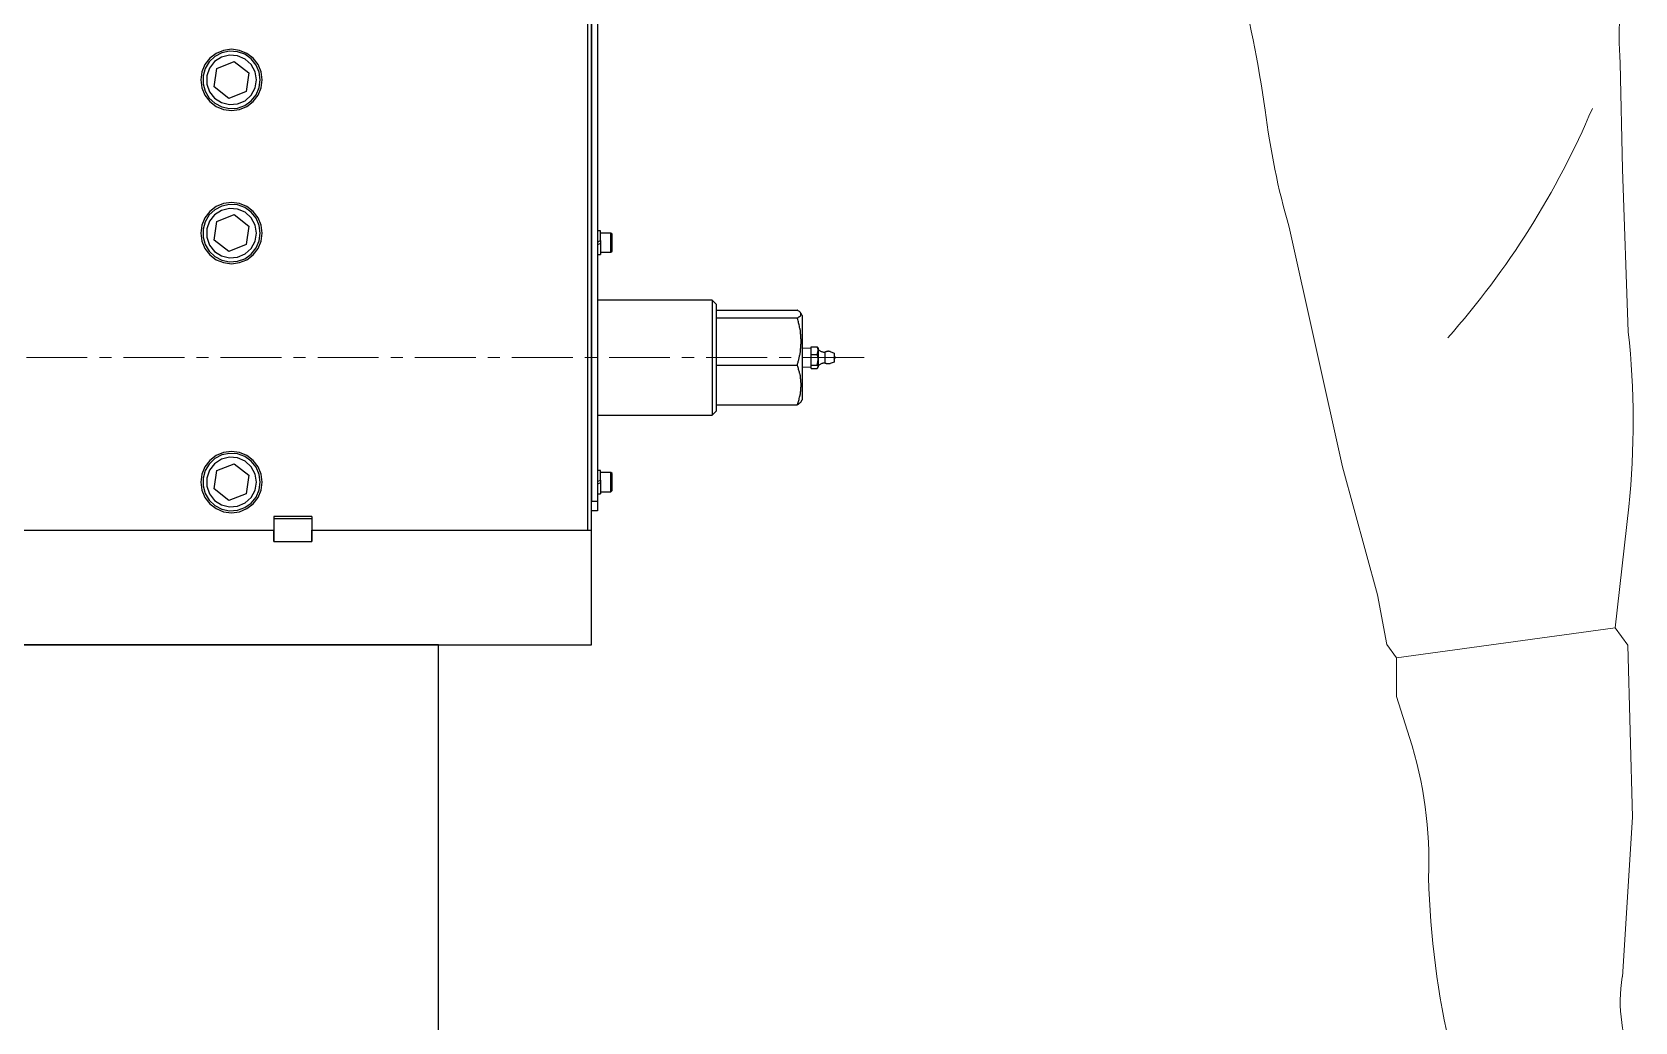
# Model space of a CAD drawing. Header units: millimetres. Extents: x -211 to 45495, y 24 to 52952.
# Drawn here: x 9852 to 10689, y 33772 to 34289 of the extents above; entities that cross this region are included whole.
import ezdxf

# ---------------------------------------------------------------- set-up
doc = ezdxf.new("R2010")
doc.units = ezdxf.units.MM
doc.linetypes.add('CENTER', pattern=[50.7, 31.8, -6.3, 6.3, -6.3])
doc.layers.add('Layer2', color=7, linetype='Continuous')

# ---------------------------------------------------------------- blocks, each defined once
blk = doc.blocks.new('BLKF191')
at = {"layer": 'Layer2', "color": 7, "linetype": 'Continuous', "lineweight": 13}
for p, q in [((10681.96, 34217.68), (10680.8, 34273.08)), ((10685.05, 34132.77), (10681.96, 34217.68)), ((10535.83, 34062.21), (10507.93, 34187.37)), ((10554.04, 33995.5), (10535.83, 34062.21)), ((10678.25, 33978.3), (10685.3, 34041.36)), ((10558.99, 33969.55), (10554.04, 33995.5)), ((10678.25, 33978.3), (10563.99, 33962.5)), ((10684.9, 33969.1), (10678.25, 33978.3)), ((10563.99, 33962.5), (10558.99, 33969.55)), ((10563.99, 33942.39), (10563.99, 33962.5)), ((10687.3, 33879.45), (10684.9, 33969.1)), ((10570.83, 33920.99), (10563.99, 33942.39)), ((10681.96, 33795.93), (10687.3, 33879.45))]:
    blk.add_line(p, q, dxfattribs=at)
for centre, radius, start, end in [((9779.31, 34145.06), 723.57, 8.21449, 14.13126), ((10902.47, 34286.93), 222.11, 169.10082, 183.56958), ((10908.38, 34300.88), 416.23, 187.22764, 195.82376), ((10261.66, 34420.9), 439.5, 318.49362, 337.02894), ((10252.35, 34085.96), 435.26, 354.11215, 6.17039), ((10373.26, 33857.14), 207.64, 357.39723, 17.90682), ((11043.3, 33861.74), 462.8, 181.72454, 193.12273), ((10758.56, 33783.13), 77.69, 170.51885, 205.67491)]:
    blk.add_arc(centre, radius, start, end, dxfattribs=at)
blk = doc.blocks.new('BLKF2389')
at = {"layer": 'Layer2', "color": 3, "linetype": 'Continuous', "lineweight": 25}
for p, q in [((10063.79, 33969.27), (8863.79, 33969.27)), ((10063.79, 33679.27), (10063.79, 33969.27))]:
    blk.add_line(p, q, dxfattribs=at)
blk = doc.blocks.new('BLKF2512')
at = {"layer": 'Layer2', "color": 3, "linetype": 'Continuous', "lineweight": 25}
for p, q in [((10251.57, 34143.74), (10251.23, 34143.99)), ((10251.92, 34143.56), (10251.57, 34143.74)), ((10252.35, 34143.3), (10251.92, 34143.56)), ((10252.69, 34143.05), (10252.35, 34143.3)), ((10252.95, 34142.62), (10252.69, 34143.05)), ((10253.04, 34142.62), (10252.95, 34142.62)), ((10253.04, 34142.53), (10253.04, 34142.62))]:
    blk.add_line(p, q, dxfattribs=at)
blk = doc.blocks.new('BLKF2513')
at = {"layer": 'Layer2', "color": 3, "linetype": 'Continuous', "lineweight": 25}
for p, q in [((10251.66, 34094.82), (10251.23, 34094.65)), ((10252, 34095.08), (10251.66, 34094.82)), ((10252.09, 34095.17), (10252, 34095.08)), ((10252.43, 34095.43), (10252.09, 34095.17)), ((10252.69, 34095.68), (10252.43, 34095.43)), ((10253.04, 34096.03), (10252.69, 34095.68))]:
    blk.add_line(p, q, dxfattribs=at)
blk = doc.blocks.new('BLKF2514')
at = {"layer": 'Layer2', "color": 3, "linetype": 'Continuous', "lineweight": 25}
for p, q in [((10251.14, 34140.12), (10251.57, 34140.29)), ((10251.23, 34139.69), (10251.14, 34140.12)), ((10251.4, 34139.17), (10251.23, 34139.69)), ((10251.57, 34138.57), (10251.4, 34139.17)), ((10251.57, 34140.29), (10251.92, 34140.55)), ((10251.74, 34137.97), (10251.57, 34138.57)), ((10251.83, 34137.45), (10251.74, 34137.97)), ((10252, 34136.85), (10251.83, 34137.45)), ((10251.92, 34140.55), (10252, 34140.64)), ((10252, 34140.64), (10252.09, 34140.64)), ((10252.18, 34136.33), (10252, 34136.85)), ((10252.09, 34140.64), (10252.43, 34140.81)), ((10252.43, 34140.81), (10252.78, 34141.15)), ((10252.78, 34141.15), (10253.04, 34141.41)), ((10253.12, 34142.01), (10253.04, 34142.44)), ((10253.04, 34141.58), (10253.12, 34142.01)), ((10253.04, 34141.41), (10253.04, 34141.58)), ((10252.26, 34135.73), (10252.18, 34136.33)), ((10252.43, 34135.12), (10252.26, 34135.73)), ((10252.52, 34134.52), (10252.43, 34135.12)), ((10252.61, 34134.35), (10252.52, 34134.52)), ((10252.61, 34134), (10252.61, 34134.35)), ((10252.78, 34133.4), (10252.61, 34134)), ((10252.86, 34132.88), (10252.78, 34133.4)), ((10252.95, 34132.28), (10252.86, 34132.88)), ((10252.95, 34131.68), (10252.95, 34132.28)), ((10253.04, 34131.16), (10252.95, 34131.68)), ((10253.12, 34130.56), (10253.04, 34131.16)), ((10253.12, 34129.96), (10253.12, 34130.56)), ((10253.12, 34129.35), (10253.12, 34129.96)), ((10253.21, 34128.84), (10253.12, 34129.35)), ((10253.21, 34128.67), (10253.21, 34128.84)), ((10253.21, 34128.41), (10253.21, 34128.67)), ((10253.21, 34127.98), (10253.21, 34128.41)), ((10252.35, 34119.88), (10252.43, 34120.31)), ((10252.43, 34120.31), (10252.52, 34120.74)), ((10252.52, 34120.74), (10252.61, 34121.17)), ((10252.61, 34121.17), (10252.69, 34121.6)), ((10252.69, 34121.86), (10252.78, 34122.12)), ((10252.69, 34121.6), (10252.69, 34121.86)), ((10252.78, 34122.55), (10252.86, 34122.98)), ((10252.78, 34122.12), (10252.78, 34122.55)), ((10252.86, 34122.98), (10252.95, 34123.41)), ((10252.95, 34123.84), (10253.04, 34124.36)), ((10252.95, 34123.41), (10252.95, 34123.84)), ((10253.04, 34124.79), (10253.12, 34125.22)), ((10253.04, 34124.36), (10253.04, 34124.79)), ((10253.12, 34126.17), (10253.21, 34126.6)), ((10253.12, 34125.65), (10253.12, 34126.17)), ((10253.12, 34125.22), (10253.12, 34125.65)), ((10253.21, 34127.46), (10253.21, 34127.98)), ((10253.21, 34127.03), (10253.21, 34127.46)), ((10253.21, 34126.6), (10253.21, 34127.03)), ((10251.14, 34115.4), (10251.23, 34115.58)), ((10251.23, 34115.58), (10251.31, 34116.01)), ((10251.31, 34116.01), (10251.4, 34116.44)), ((10251.4, 34116.44), (10251.57, 34116.87)), ((10251.57, 34116.87), (10251.66, 34117.3)), ((10251.66, 34117.3), (10251.74, 34117.73)), ((10251.74, 34117.73), (10251.92, 34118.16)), ((10251.92, 34118.16), (10252, 34118.59)), ((10252, 34118.59), (10252.09, 34119.02)), ((10252.09, 34119.02), (10252.18, 34119.45)), ((10252.18, 34119.45), (10252.35, 34119.88))]:
    blk.add_line(p, q, dxfattribs=at)
blk = doc.blocks.new('BLKF2515')
at = {"layer": 'Layer2', "color": 3, "linetype": 'Continuous', "lineweight": 25}
for p, q in [((10251.4, 34114.63), (10251.23, 34115.06)), ((10251.57, 34114.11), (10251.4, 34114.63)), ((10251.74, 34113.68), (10251.57, 34114.11)), ((10251.83, 34113.16), (10251.74, 34113.68)), ((10252, 34112.65), (10251.83, 34113.16)), ((10252.18, 34112.22), (10252, 34112.65)), ((10252.26, 34111.7), (10252.18, 34112.22)), ((10252.43, 34111.18), (10252.26, 34111.7)), ((10252.52, 34110.75), (10252.43, 34111.18)), ((10252.61, 34110.58), (10252.52, 34110.75)), ((10252.61, 34110.24), (10252.61, 34110.58)), ((10252.78, 34109.81), (10252.61, 34110.24)), ((10252.86, 34109.29), (10252.78, 34109.81)), ((10252.95, 34108.77), (10252.86, 34109.29)), ((10252.95, 34108.34), (10252.95, 34108.77)), ((10253.04, 34107.83), (10252.95, 34108.34)), ((10253.12, 34107.4), (10253.04, 34107.83)), ((10253.12, 34106.88), (10253.12, 34107.4)), ((10253.12, 34106.36), (10253.12, 34106.88)), ((10253.21, 34105.93), (10253.12, 34106.36)), ((10253.12, 34103.61), (10253.21, 34104.21)), ((10253.12, 34103.09), (10253.12, 34103.61)), ((10253.21, 34105.76), (10253.21, 34105.93)), ((10253.21, 34105.33), (10253.21, 34105.76)), ((10253.21, 34104.81), (10253.21, 34105.33)), ((10253.21, 34104.21), (10253.21, 34104.81)), ((10251.23, 34094.74), (10251.4, 34095.34)), ((10251.4, 34095.34), (10251.57, 34095.86)), ((10251.57, 34095.86), (10251.74, 34096.37)), ((10251.74, 34096.37), (10251.92, 34096.98)), ((10251.92, 34096.98), (10252.09, 34097.49)), ((10252.09, 34097.49), (10252.18, 34098.01)), ((10252.18, 34098.01), (10252.35, 34098.61)), ((10252.35, 34098.61), (10252.52, 34099.13)), ((10252.52, 34099.13), (10252.61, 34099.64)), ((10252.61, 34099.64), (10252.69, 34100.08)), ((10252.69, 34100.08), (10252.78, 34100.25)), ((10252.78, 34100.25), (10252.86, 34100.76)), ((10252.86, 34100.76), (10252.95, 34101.37)), ((10252.95, 34101.37), (10253.04, 34101.88)), ((10253.04, 34102.49), (10253.12, 34103.09)), ((10253.04, 34101.88), (10253.04, 34102.49)), ((10251.14, 34094.56), (10251.23, 34094.74))]:
    blk.add_line(p, q, dxfattribs=at)
blk = doc.blocks.new('BLKF2602')
at = {"layer": 'Layer2', "color": 3, "linetype": 'Continuous', "lineweight": 25}
for p, q in [((10261.82, 34120.23), (10261.73, 34120.66)), ((10261.91, 34119.8), (10261.82, 34120.23)), ((10261.99, 34119.36), (10261.91, 34119.8)), ((10262.08, 34118.93), (10261.99, 34119.36)), ((10262.08, 34118.16), (10262.08, 34118.93))]:
    blk.add_line(p, q, dxfattribs=at)
blk = doc.blocks.new('BLKF2603')
at = {"layer": 'Layer2', "color": 3, "linetype": 'Continuous', "lineweight": 25}
for p, q in [((10261.82, 34124.45), (10261.65, 34124.88)), ((10261.91, 34124.02), (10261.82, 34124.45)), ((10262.08, 34123.58), (10261.91, 34124.02)), ((10262.08, 34122.98), (10262.08, 34123.58))]:
    blk.add_line(p, q, dxfattribs=at)
blk = doc.blocks.new('BLKF2604')
at = {"layer": 'Layer2', "color": 3, "linetype": 'Continuous', "lineweight": 25}
for p, q in [((10262.59, 34115.4), (10262.34, 34115.23)), ((10262.85, 34115.58), (10262.59, 34115.4)), ((10263.11, 34115.75), (10262.85, 34115.58)), ((10263.37, 34115.92), (10263.11, 34115.75)), ((10263.71, 34116.01), (10263.37, 34115.92)), ((10263.97, 34116.18), (10263.71, 34116.01)), ((10264.32, 34116.26), (10263.97, 34116.18)), ((10264.58, 34116.35), (10264.32, 34116.26)), ((10264.92, 34116.44), (10264.58, 34116.35)), ((10265.26, 34116.44), (10264.92, 34116.44)), ((10265.52, 34116.52), (10265.26, 34116.44))]:
    blk.add_line(p, q, dxfattribs=at)
blk = doc.blocks.new('BLKF2605')
at = {"layer": 'Layer2', "color": 3, "linetype": 'Continuous', "lineweight": 25}
for p, q in [((10262.08, 34123.58), (10262.34, 34123.41)), ((10262.34, 34123.41), (10262.59, 34123.24)), ((10262.59, 34123.24), (10262.85, 34123.07)), ((10262.85, 34123.07), (10263.11, 34122.9)), ((10263.11, 34122.9), (10263.37, 34122.72)), ((10263.37, 34122.72), (10263.71, 34122.55)), ((10263.71, 34122.55), (10263.97, 34122.47)), ((10263.97, 34122.47), (10264.32, 34122.38)), ((10264.32, 34122.38), (10264.58, 34122.29)), ((10264.58, 34122.29), (10264.92, 34122.21)), ((10264.92, 34122.21), (10265.26, 34122.12)), ((10265.26, 34122.12), (10265.52, 34122.12))]:
    blk.add_line(p, q, dxfattribs=at)
blk = doc.blocks.new('BLKF2606')
at = {"layer": 'Layer2', "color": 3, "linetype": 'Continuous', "lineweight": 25}
for p, q in [((10265.95, 34122.29), (10265.78, 34122.21)), ((10266.21, 34122.38), (10265.95, 34122.29)), ((10266.47, 34122.47), (10266.21, 34122.38)), ((10266.64, 34122.55), (10266.47, 34122.47)), ((10266.9, 34122.55), (10266.64, 34122.55)), ((10267.16, 34122.64), (10266.9, 34122.55)), ((10267.42, 34122.64), (10267.16, 34122.64)), ((10267.68, 34122.55), (10267.42, 34122.64)), ((10267.85, 34122.55), (10267.68, 34122.55)), ((10268.11, 34122.47), (10267.85, 34122.55)), ((10268.36, 34122.47), (10268.11, 34122.47))]:
    blk.add_line(p, q, dxfattribs=at)
blk = doc.blocks.new('BLKF2607')
at = {"layer": 'Layer2', "color": 3, "linetype": 'Continuous', "lineweight": 25}
for p, q in [((10265.95, 34116.26), (10265.78, 34116.35)), ((10266.21, 34116.18), (10265.95, 34116.26)), ((10266.47, 34116.09), (10266.21, 34116.18)), ((10266.64, 34116.09), (10266.47, 34116.09)), ((10266.9, 34116.01), (10266.64, 34116.09)), ((10267.16, 34116.01), (10266.9, 34116.01)), ((10267.42, 34116.01), (10267.16, 34116.01)), ((10267.68, 34116.01), (10267.42, 34116.01)), ((10267.85, 34116.09), (10267.68, 34116.01)), ((10268.11, 34116.09), (10267.85, 34116.09)), ((10268.36, 34116.18), (10268.11, 34116.09))]:
    blk.add_line(p, q, dxfattribs=at)
blk = doc.blocks.new('BLKF2608')
at = {"layer": 'Layer2', "color": 3, "linetype": 'Continuous', "lineweight": 25}
for p, q in [((10270.6, 34119.97), (10270.6, 34120.05)), ((10270.69, 34119.88), (10270.6, 34119.97)), ((10270.69, 34119.8), (10270.69, 34119.88)), ((10270.78, 34119.8), (10270.69, 34119.8))]:
    blk.add_line(p, q, dxfattribs=at)
blk = doc.blocks.new('BLKF2609')
at = {"layer": 'Layer2', "color": 3, "linetype": 'Continuous', "lineweight": 25}
for p, q in [((10270.52, 34118.5), (10270.52, 34118.59)), ((10270.52, 34118.59), (10270.6, 34118.59)), ((10270.6, 34118.59), (10270.6, 34118.68)), ((10270.6, 34118.68), (10270.69, 34118.68)), ((10270.69, 34118.68), (10270.69, 34118.76))]:
    blk.add_line(p, q, dxfattribs=at)
blk = doc.blocks.new('BLKF2670')
at = {"layer": 'Layer2', "color": 3, "linetype": 'Continuous', "lineweight": 25}
for p, q in [((9947.16, 34196.52), (9944.14, 34193.77)), ((9950.78, 34198.42), (9947.16, 34196.52)), ((9954.74, 34199.28), (9950.78, 34198.42)), ((9958.87, 34199.02), (9954.74, 34199.28)), ((9962.66, 34197.64), (9958.87, 34199.02)), ((9966.02, 34195.23), (9962.66, 34197.64)), ((9941.99, 34190.24), (9940.96, 34186.36)), ((9944.14, 34193.77), (9941.99, 34190.24)), ((9968.6, 34192.13), (9966.02, 34195.23)), ((9970.24, 34188.34), (9968.6, 34192.13)), ((9970.75, 34184.29), (9970.24, 34188.34)), ((9940.96, 34186.36), (9940.96, 34182.23)), ((9940.96, 34182.23), (9941.99, 34178.35)), ((9968.6, 34176.54), (9970.24, 34180.25)), ((9941.99, 34178.35), (9944.14, 34174.82)), ((9944.14, 34174.82), (9947.16, 34172.07)), ((9947.16, 34172.07), (9950.78, 34170.17)), ((9950.78, 34170.17), (9954.74, 34169.31)), ((9958.87, 34169.57), (9962.66, 34170.95)), ((9962.66, 34170.95), (9966.02, 34173.36)), ((9966.02, 34173.36), (9968.6, 34176.54)), ((9954.74, 34169.31), (9958.87, 34169.57))]:
    blk.add_line(p, q, dxfattribs=at)
blk = doc.blocks.new('BLKF2671')
at = {"layer": 'Layer2', "color": 3, "linetype": 'Continuous', "lineweight": 25}
for p, q in [((9950.6, 34196.18), (9946.99, 34193.85)), ((9954.74, 34197.21), (9950.6, 34196.18)), ((9958.96, 34196.87), (9954.74, 34197.21)), ((9962.92, 34195.15), (9958.96, 34196.87)), ((9944.32, 34190.5), (9942.94, 34186.45)), ((9946.99, 34193.85), (9944.32, 34190.5)), ((9966.02, 34192.3), (9962.92, 34195.15)), ((9968.08, 34188.51), (9966.02, 34192.3)), ((9968.77, 34184.29), (9968.08, 34188.51)), ((9942.94, 34186.45), (9942.94, 34182.14)), ((9942.94, 34182.14), (9944.32, 34178.09)), ((9966.02, 34176.29), (9968.08, 34180.08)), ((9944.32, 34178.09), (9946.99, 34174.74)), ((9946.99, 34174.74), (9950.6, 34172.41)), ((9950.6, 34172.41), (9954.74, 34171.38)), ((9954.74, 34171.38), (9958.96, 34171.72)), ((9958.96, 34171.72), (9962.92, 34173.44)), ((9962.92, 34173.44), (9966.02, 34176.29))]:
    blk.add_line(p, q, dxfattribs=at)
blk = doc.blocks.new('BLKF2676')
at = {"layer": 'Layer2', "color": 3, "linetype": 'Continuous', "lineweight": 25}
for p, q in [((9946.99, 34273.85), (9944.32, 34270.5)), ((9950.6, 34276.18), (9946.99, 34273.85)), ((9954.74, 34277.21), (9950.6, 34276.18)), ((9958.96, 34276.87), (9954.74, 34277.21)), ((9962.92, 34275.15), (9958.96, 34276.87)), ((9966.02, 34272.3), (9962.92, 34275.15)), ((9968.08, 34268.51), (9966.02, 34272.3)), ((9944.32, 34270.5), (9942.94, 34266.45)), ((9942.94, 34266.45), (9942.94, 34262.14)), ((9968.77, 34264.29), (9968.08, 34268.51)), ((9942.94, 34262.14), (9944.32, 34258.09)), ((9944.32, 34258.09), (9946.99, 34254.74)), ((9946.99, 34254.74), (9950.6, 34252.41)), ((9962.92, 34253.44), (9966.02, 34256.29)), ((9966.02, 34256.29), (9968.08, 34260.08)), ((9950.6, 34252.41), (9954.74, 34251.38)), ((9954.74, 34251.38), (9958.96, 34251.72)), ((9958.96, 34251.72), (9962.92, 34253.44))]:
    blk.add_line(p, q, dxfattribs=at)
blk = doc.blocks.new('BLKF2677')
at = {"layer": 'Layer2', "color": 3, "linetype": 'Continuous', "lineweight": 25}
for p, q in [((9954.74, 34279.28), (9950.78, 34278.42)), ((9958.87, 34279.02), (9954.74, 34279.28)), ((9962.66, 34277.64), (9958.87, 34279.02)), ((9944.14, 34273.77), (9941.99, 34270.24)), ((9947.16, 34276.52), (9944.14, 34273.77)), ((9950.78, 34278.42), (9947.16, 34276.52)), ((9966.02, 34275.23), (9962.66, 34277.64)), ((9968.6, 34272.05), (9966.02, 34275.23)), ((9970.24, 34268.34), (9968.6, 34272.05)), ((9941.99, 34270.24), (9940.96, 34266.36)), ((9940.96, 34266.36), (9940.96, 34262.23)), ((9940.96, 34262.23), (9941.99, 34258.35)), ((9970.75, 34264.29), (9970.24, 34268.34)), ((9941.99, 34258.35), (9944.14, 34254.82)), ((9944.14, 34254.82), (9947.16, 34252.07)), ((9966.02, 34253.36), (9968.6, 34256.46)), ((9968.6, 34256.46), (9970.24, 34260.25)), ((9947.16, 34252.07), (9950.78, 34250.17)), ((9950.78, 34250.17), (9954.74, 34249.31)), ((9954.74, 34249.31), (9958.87, 34249.57)), ((9958.87, 34249.57), (9962.66, 34250.95)), ((9962.66, 34250.95), (9966.02, 34253.36))]:
    blk.add_line(p, q, dxfattribs=at)
blk = doc.blocks.new('BLKF2680')
at = {"layer": 'Layer2', "color": 3, "linetype": 'Continuous', "lineweight": 25}
for p, q in [((9944.14, 34063.74), (9941.99, 34060.29)), ((9947.16, 34066.58), (9944.14, 34063.74)), ((9950.78, 34068.47), (9947.16, 34066.58)), ((9954.74, 34069.25), (9950.78, 34068.47)), ((9958.87, 34068.99), (9954.74, 34069.25)), ((9962.66, 34067.61), (9958.87, 34068.99)), ((9966.02, 34065.29), (9962.66, 34067.61)), ((9968.6, 34062.1), (9966.02, 34065.29)), ((9970.24, 34058.31), (9968.6, 34062.1)), ((9941.99, 34060.29), (9940.96, 34056.33)), ((9940.96, 34056.33), (9940.96, 34052.28)), ((9970.75, 34054.26), (9970.24, 34058.31)), ((9940.96, 34052.28), (9941.99, 34048.32)), ((9941.99, 34048.32), (9944.14, 34044.88)), ((9944.14, 34044.88), (9947.16, 34042.03)), ((9966.02, 34043.33), (9968.6, 34046.51)), ((9968.6, 34046.51), (9970.24, 34050.22)), ((9947.16, 34042.03), (9950.78, 34040.14)), ((9950.78, 34040.14), (9954.74, 34039.36)), ((9954.74, 34039.36), (9958.87, 34039.62)), ((9958.87, 34039.62), (9962.66, 34041)), ((9962.66, 34041), (9966.02, 34043.33))]:
    blk.add_line(p, q, dxfattribs=at)
blk = doc.blocks.new('BLKF2681')
at = {"layer": 'Layer2', "color": 3, "linetype": 'Continuous', "lineweight": 25}
for p, q in [((9946.99, 34063.82), (9944.32, 34060.46)), ((9950.6, 34066.23), (9946.99, 34063.82)), ((9954.74, 34067.27), (9950.6, 34066.23)), ((9958.96, 34066.92), (9954.74, 34067.27)), ((9962.92, 34065.2), (9958.96, 34066.92)), ((9966.02, 34062.27), (9962.92, 34065.2)), ((9968.08, 34058.48), (9966.02, 34062.27)), ((9944.32, 34060.46), (9942.94, 34056.42)), ((9942.94, 34056.42), (9942.94, 34052.2)), ((9968.77, 34054.26), (9968.08, 34058.48)), ((9942.94, 34052.2), (9944.32, 34048.15)), ((9944.32, 34048.15), (9946.99, 34044.7)), ((9946.99, 34044.7), (9950.6, 34042.38)), ((9962.92, 34043.41), (9966.02, 34046.34)), ((9966.02, 34046.34), (9968.08, 34050.04)), ((9950.6, 34042.38), (9954.74, 34041.35)), ((9954.74, 34041.35), (9958.96, 34041.69)), ((9958.96, 34041.69), (9962.92, 34043.41))]:
    blk.add_line(p, q, dxfattribs=at)
blk = doc.blocks.new('BLKF2879')
at = {"layer": 'Layer2', "color": 3, "linetype": 'Continuous', "lineweight": 25}
for p, q in [((9951.64, 34069.76), (9947.76, 34068.13)), ((9955.77, 34070.28), (9951.64, 34069.76)), ((9959.9, 34069.76), (9955.77, 34070.28)), ((9963.78, 34068.13), (9959.9, 34069.76)), ((9941.91, 34062.27), (9940.36, 34058.48)), ((9944.49, 34065.63), (9941.91, 34062.27)), ((9947.76, 34068.13), (9944.49, 34065.63)), ((9967.14, 34065.63), (9963.78, 34068.13)), ((9969.63, 34062.27), (9967.14, 34065.63)), ((9971.27, 34058.48), (9969.63, 34062.27)), ((9940.36, 34058.48), (9939.75, 34054.26)), ((9939.75, 34054.26), (9940.36, 34050.13)), ((9971.79, 34054.26), (9971.27, 34058.48)), ((9940.36, 34050.13), (9941.91, 34046.34)), ((9941.91, 34046.34), (9944.49, 34042.98)), ((9967.14, 34042.98), (9969.63, 34046.34)), ((9969.63, 34046.34), (9971.27, 34050.13)), ((9944.49, 34042.98), (9947.76, 34040.48)), ((9947.76, 34040.48), (9951.64, 34038.85)), ((9951.64, 34038.85), (9955.77, 34038.33)), ((9955.77, 34038.33), (9959.9, 34038.85)), ((9959.9, 34038.85), (9963.78, 34040.48)), ((9963.78, 34040.48), (9967.14, 34042.98))]:
    blk.add_line(p, q, dxfattribs=at)
blk = doc.blocks.new('BLKF2880')
at = {"layer": 'Layer2', "color": 3, "linetype": 'Continuous', "lineweight": 25}
for p, q in [((9944.49, 34195.58), (9941.91, 34192.3)), ((9947.76, 34198.16), (9944.49, 34195.58)), ((9951.64, 34199.71), (9947.76, 34198.16)), ((9955.77, 34200.31), (9951.64, 34199.71)), ((9959.9, 34199.71), (9955.77, 34200.31)), ((9963.78, 34198.16), (9959.9, 34199.71)), ((9967.14, 34195.58), (9963.78, 34198.16)), ((9969.63, 34192.3), (9967.14, 34195.58)), ((9940.36, 34188.43), (9939.75, 34184.29)), ((9941.91, 34192.3), (9940.36, 34188.43)), ((9971.27, 34188.43), (9969.63, 34192.3)), ((9971.79, 34184.29), (9971.27, 34188.43)), ((9939.75, 34184.29), (9940.36, 34180.16)), ((9940.36, 34180.16), (9941.91, 34176.29)), ((9969.63, 34176.29), (9971.27, 34180.16)), ((9941.91, 34176.29), (9944.49, 34173.01)), ((9944.49, 34173.01), (9947.76, 34170.43)), ((9947.76, 34170.43), (9951.64, 34168.88)), ((9959.9, 34168.88), (9963.78, 34170.43)), ((9963.78, 34170.43), (9967.14, 34173.01)), ((9967.14, 34173.01), (9969.63, 34176.29)), ((9951.64, 34168.88), (9955.77, 34168.28)), ((9955.77, 34168.28), (9959.9, 34168.88))]:
    blk.add_line(p, q, dxfattribs=at)
blk = doc.blocks.new('BLKF2881')
at = {"layer": 'Layer2', "color": 3, "linetype": 'Continuous', "lineweight": 25}
for p, q in [((9951.64, 34279.71), (9947.76, 34278.16)), ((9955.77, 34280.31), (9951.64, 34279.71)), ((9959.9, 34279.71), (9955.77, 34280.31)), ((9963.78, 34278.16), (9959.9, 34279.71)), ((9941.91, 34272.3), (9940.36, 34268.43)), ((9944.49, 34275.58), (9941.91, 34272.3)), ((9947.76, 34278.16), (9944.49, 34275.58)), ((9967.14, 34275.58), (9963.78, 34278.16)), ((9969.63, 34272.3), (9967.14, 34275.58)), ((9971.27, 34268.43), (9969.63, 34272.3)), ((9940.36, 34268.43), (9939.75, 34264.29)), ((9939.75, 34264.29), (9940.36, 34260.16)), ((9971.79, 34264.29), (9971.27, 34268.43)), ((9940.36, 34260.16), (9941.91, 34256.29)), ((9941.91, 34256.29), (9944.49, 34253.01)), ((9967.14, 34253.01), (9969.63, 34256.29)), ((9969.63, 34256.29), (9971.27, 34260.16)), ((9944.49, 34253.01), (9947.76, 34250.43)), ((9947.76, 34250.43), (9951.64, 34248.88)), ((9951.64, 34248.88), (9955.77, 34248.28)), ((9955.77, 34248.28), (9959.9, 34248.88)), ((9959.9, 34248.88), (9963.78, 34250.43)), ((9963.78, 34250.43), (9967.14, 34253.01))]:
    blk.add_line(p, q, dxfattribs=at)
blk = doc.blocks.new('BLKF2465')
at = {"layer": 'Layer2', "color": 3, "linetype": 'Continuous', "lineweight": 25}
for p, q in [((10141.78, 34029.29), (10141.78, 34538.48)), ((10143.76, 34029.29), (10143.76, 34539.26)), ((10143.76, 34319.32), (10143.76, 34044.27)), ((10146.94, 34319.32), (10146.94, 34039.28)), ((9948.19, 34270.32), (9957.23, 34273.94)), ((9957.23, 34273.94), (9964.81, 34267.91)), ((9946.73, 34260.68), (9948.19, 34270.32)), ((9964.81, 34267.91), (9963.43, 34258.27)), ((9968.08, 34260.08), (9968.77, 34264.29)), ((9970.24, 34260.25), (9970.75, 34264.29)), ((9971.27, 34260.16), (9971.79, 34264.29)), ((9954.39, 34254.65), (9946.73, 34260.68)), ((9963.43, 34258.27), (9954.39, 34254.65)), ((9946.73, 34180.68), (9948.19, 34190.32)), ((9948.19, 34190.32), (9957.23, 34193.94)), ((9957.23, 34193.94), (9964.81, 34187.91)), ((9964.81, 34187.91), (9963.43, 34178.27)), ((9954.39, 34174.65), (9946.73, 34180.68)), ((9968.08, 34180.08), (9968.77, 34184.29)), ((9970.24, 34180.25), (9970.75, 34184.29)), ((9971.27, 34180.16), (9971.79, 34184.29)), ((10148.49, 34185.41), (10146.94, 34185.41)), ((10146.94, 34179.64), (10148.49, 34180.42)), ((10148.49, 34178.87), (10146.94, 34178.18)), ((10148.49, 34180.42), (10148.49, 34185.41)), ((10153.92, 34184.29), (10148.49, 34184.29)), ((10148.49, 34180.42), (10148.49, 34178.87)), ((10148.49, 34178.87), (10148.49, 34173.19)), ((10153.92, 34174.31), (10153.92, 34184.29)), ((10154.52, 34183.69), (10153.92, 34184.29)), ((10154.52, 34174.91), (10154.52, 34183.69)), ((9963.43, 34178.27), (9954.39, 34174.65)), ((10146.94, 34173.19), (10148.49, 34173.19)), ((10148.49, 34174.31), (10153.92, 34174.31)), ((10153.92, 34174.31), (10154.52, 34174.91)), ((10206.79, 34149.33), (10146.94, 34149.33)), ((10206.79, 34149.33), (10206.79, 34089.31)), ((10208.77, 34147.27), (10206.79, 34149.33)), ((10208.77, 34147.27), (10208.77, 34091.29)), ((10208.77, 34143.99), (10251.14, 34143.99)), ((10208.77, 34140.12), (10251.14, 34140.12)), ((10251.23, 34143.99), (10251.14, 34143.99)), ((10253.81, 34141.32), (10253.04, 34142.53)), ((10253.04, 34142.44), (10253.04, 34142.53)), ((10253.81, 34141.32), (10253.81, 34097.32)), ((10258.46, 34124.27), (10253.81, 34124.1)), ((10258.46, 34124.96), (10261.65, 34124.96)), ((10258.46, 34113.68), (10258.46, 34124.96)), ((10258.46, 34121), (10261.65, 34121)), ((10261.65, 34124.88), (10261.65, 34124.96)), ((10261.65, 34124.96), (10261.99, 34124.53)), ((10261.65, 34121), (10262.08, 34122.98)), ((10261.73, 34120.66), (10261.65, 34121)), ((10262.08, 34124.27), (10261.99, 34124.53)), ((10261.99, 34124.53), (10262.08, 34124.27)), ((10262.08, 34124.27), (10262.08, 34124.1)), ((10262.08, 34124.27), (10262.08, 34114.54)), ((10265.78, 34122.21), (10265.52, 34122.12)), ((10265.52, 34122.12), (10265.52, 34116.52)), ((10268.36, 34122.47), (10270.52, 34121.69)), ((10270.52, 34121.69), (10270.52, 34116.87)), ((10270.6, 34120.05), (10270.52, 34120.05)), ((10208.77, 34115.4), (10251.14, 34115.4)), ((10251.23, 34115.06), (10251.14, 34115.4)), ((10253.81, 34114.46), (10258.46, 34114.28)), ((10258.46, 34115.4), (10261.65, 34115.4)), ((10258.46, 34113.68), (10261.65, 34113.68)), ((10261.65, 34115.4), (10262.08, 34118.16)), ((10261.82, 34115.15), (10261.65, 34115.4)), ((10262.08, 34115.06), (10261.65, 34113.68)), ((10261.65, 34113.68), (10261.82, 34113.85)), ((10262.08, 34114.8), (10261.82, 34115.15)), ((10261.82, 34113.85), (10261.99, 34114.03)), ((10261.99, 34114.03), (10262.08, 34114.54)), ((10261.99, 34114.03), (10262.08, 34114.28)), ((10262.34, 34115.23), (10262.08, 34114.97)), ((10262.08, 34114.54), (10262.08, 34114.8)), ((10265.78, 34116.35), (10265.52, 34116.52)), ((10270.52, 34116.87), (10268.36, 34116.18)), ((10270.69, 34118.76), (10270.78, 34118.76)), ((10270.78, 34119.8), (10270.78, 34118.76)), ((10253.04, 34096.03), (10253.81, 34097.32)), ((10146.94, 34089.31), (10206.79, 34089.31)), ((10206.79, 34089.31), (10208.77, 34091.29)), ((10208.77, 34094.56), (10251.14, 34094.56)), ((10251.23, 34094.65), (10251.14, 34094.56)), ((9948.19, 34060.38), (9957.23, 34063.91)), ((9957.23, 34063.91), (9964.81, 34057.88)), ((9946.73, 34050.73), (9948.19, 34060.38)), ((9964.81, 34057.88), (9963.43, 34048.23)), ((9968.08, 34050.04), (9968.77, 34054.26)), ((9970.24, 34050.22), (9970.75, 34054.26)), ((9971.27, 34050.13), (9971.79, 34054.26)), ((10148.49, 34060.38), (10146.94, 34060.38)), ((10146.94, 34054.69), (10148.49, 34055.38)), ((10148.49, 34053.92), (10146.94, 34053.14)), ((10148.49, 34055.38), (10148.49, 34060.38)), ((10153.92, 34059.26), (10148.49, 34059.26)), ((10148.49, 34055.38), (10148.49, 34053.92)), ((10148.49, 34053.92), (10148.49, 34048.23)), ((10153.92, 34049.27), (10153.92, 34059.26)), ((10154.52, 34058.74), (10153.92, 34059.26)), ((10154.52, 34049.87), (10154.52, 34058.74)), ((9954.39, 34044.7), (9946.73, 34050.73)), ((9963.43, 34048.23), (9954.39, 34044.7)), ((10146.94, 34048.23), (10148.49, 34048.23)), ((10148.49, 34049.27), (10153.92, 34049.27)), ((10153.92, 34049.27), (10154.52, 34049.87)), ((9997.79, 34036.26), (9977.82, 34036.26)), ((9977.82, 34036.26), (9977.82, 34029.29)), ((9997.79, 34036.26), (9997.79, 34029.29)), ((10143.76, 34044.27), (10146.94, 34044.27)), ((10146.94, 34039.28), (10143.76, 34039.28)), ((9696.83, 34029.29), (9977.82, 34029.29)), ((9788.79, 34029.29), (9977.82, 34029.29)), ((9977.82, 34035.32), (9977.82, 34023.26)), ((9977.82, 34035.32), (9997.79, 34035.32)), ((9977.82, 34023.26), (9977.82, 34029.29)), ((9997.79, 34035.32), (9997.79, 34023.26)), ((9997.79, 34023.26), (9997.79, 34029.29)), ((9997.79, 34029.29), (10143.76, 34029.29)), ((9997.79, 34029.29), (10141.78, 34029.29)), ((10143.76, 33969.27), (10143.76, 34029.29)), ((9977.82, 34023.26), (9997.79, 34023.26)), ((9977.82, 34023.26), (9997.79, 34023.26)), ((9695.79, 33969.27), (10143.76, 33969.27))]:
    blk.add_line(p, q, dxfattribs=at)
at = {"layer": 'Layer2', "color": 7, "linetype": 'CENTER', "lineweight": 13}
blk.add_line((10286.09, 34119.28), (8346.09, 34119.28), dxfattribs=at)
at = {"layer": 'Layer2', "color": 3, "linetype": 'Continuous', "lineweight": 25}
for name in ['BLKF2881', 'BLKF2677', 'BLKF2676', 'BLKF2880', 'BLKF2670', 'BLKF2671', 'BLKF2514', 'BLKF2512', 'BLKF2603', 'BLKF2602', 'BLKF2605', 'BLKF2606', 'BLKF2608', 'BLKF2515', 'BLKF2604', 'BLKF2607', 'BLKF2609', 'BLKF2513', 'BLKF2879', 'BLKF2680', 'BLKF2681']:
    blk.add_blockref(name, (0, 0), dxfattribs=at)

msp = doc.modelspace()

# ---------------------------------------------------------------- block references
at = {"layer": 'Layer2', "color": 7, "linetype": 'Continuous', "lineweight": 13}
msp.add_blockref('BLKF191', (0, 0), dxfattribs=at)
at = {"layer": 'Layer2', "color": 3, "linetype": 'Continuous', "lineweight": 25}
for name in ['BLKF2465', 'BLKF2389']:
    msp.add_blockref(name, (0, 0), dxfattribs=at)

doc.saveas('drawing.dxf')
